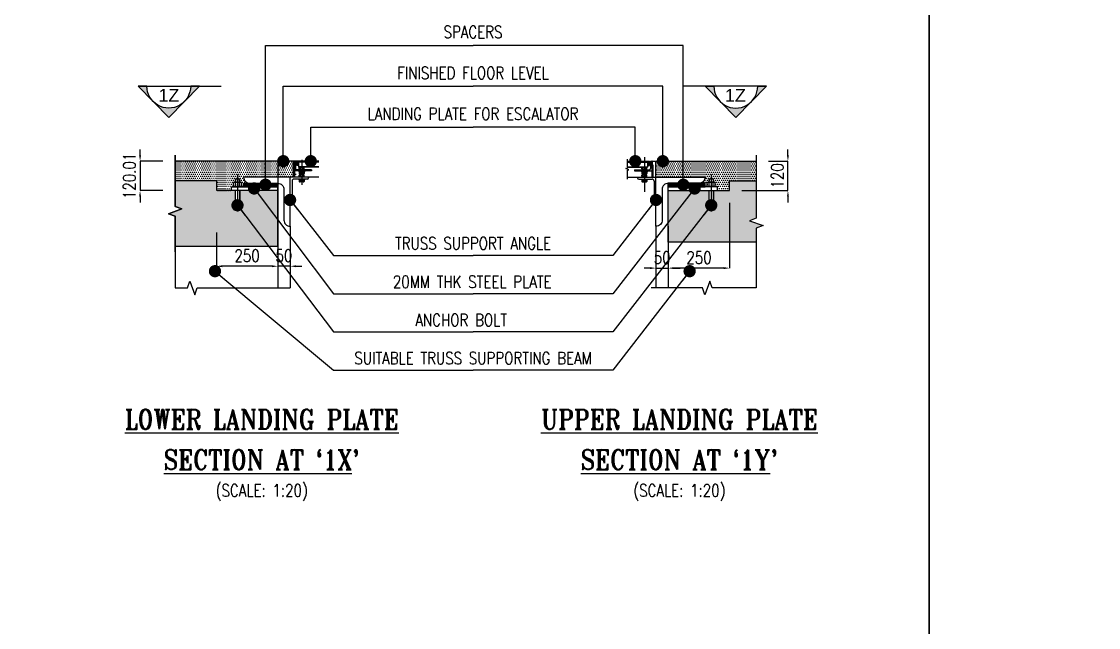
# Model space of a CAD drawing. Header units: millimetres. Extents: x -106996 to 276536, y -21995 to 37993.
# Drawn here: x 224521 to 235490, y -5832 to 343 of the extents above; entities that cross this region are included whole.
import ezdxf
from ezdxf.enums import TextEntityAlignment as Align

# ---------------------------------------------------------------- set-up
doc = ezdxf.new("R2010")
doc.units = ezdxf.units.MM
doc.header["$LTSCALE"] = 100
for name, pattern in [('CENTER', [50.8, 31.75, -6.35, 6.35, -6.35]), ('CENTER2', [1.125, 0.75, -0.125, 0.125, -0.125]), ('HIDDEN', [9.525, 6.35, -3.175])]:
    doc.linetypes.add(name, pattern=pattern)
doc.layers.get('0').update_dxf_attribs({"color": 3})
for name, color, linetype in [('1', 2, 'Continuous'), ('DIM', 2, 'Continuous'), ('GEN-___-T03-ESC-ESC', 7, 'Continuous'), ('TEXT', 7, 'Continuous'), ('TITLEBLOCK', 7, 'Continuous')]:
    doc.layers.add(name, color=color, linetype=linetype)
doc.styles.add('ARIAL', font='arial.ttf')
doc.styles.add('F1', font='romant.shx', dxfattribs={"width": 0.85})
doc.styles.add('F3', font='romans.shx', dxfattribs={"width": 0.8})
doc.styles.add('S3', font='SIMPLEX.SHX', dxfattribs={"width": 0.8})
doc.dimstyles.new('NOR', dxfattribs={"dimscale": 20, "dimtxt": 2.5, "dimasz": 1.2, "dimexe": 0, "dimexo": 2.5, "dimgap": 0.9, "dimtad": 1, "dimzin": 12, "dimdsep": 46, "dimtxsty": 'F3', "dimsah": 1, "dimcen": 0.09, "dimclrd": 2, "dimclre": 2, "dimclrt": 7, "dimadec": 0, "dimazin": 0, "dimtfac": 1, "dimtix": 1, "dimtmove": 2, "dimatfit": 3, "dimfxl": 0, "dimtolj": 1, "dimtzin": 12, "dimarcsym": 0})
doc.dimstyles.new('SEC', dxfattribs={"dimscale": 50, "dimtxt": 2.5, "dimasz": 1.2, "dimexe": 0, "dimexo": 2.5, "dimgap": 0.9, "dimtad": 1, "dimdec": 1, "dimlfac": 0.4, "dimzin": 12, "dimdsep": 46, "dimtxsty": 'S3', "dimblk": 'DOT', "dimcen": 0.09, "dimclrd": 2, "dimclre": 2, "dimclrt": 7, "dimadec": 1, "dimazin": 0, "dimtfac": 1, "dimtdec": 1, "dimtix": 1, "dimtmove": 0, "dimatfit": 0, "dimldrblk": 'DOT', "dimfxl": 0, "dimtolj": 1, "dimtzin": 12, "dimarcsym": 0})
pattern_1 = [(135, (217605.7483, -63191.6176), (1.104854346, 1.104854346), [])]

# ---------------------------------------------------------------- blocks, each defined once
blk = doc.blocks.new('*D359')
at = {"layer": 'DEFPOINTS', "color": 0, "transparency": 16777216}
for p in [(227256, -1616), (227131, -1945), (227131, -2151)]:
    blk.add_point(p, dxfattribs=at)
at = {"layer": 'DIM', "color": 2, "lineweight": -2, "transparency": 16777216}
for p, q in [((227256, -1741), (227256, -2151)), ((227131, -2070), (227131, -2151)), ((227071, -2151), (227011, -2151)), ((227256, -2151), (227131, -2151)), ((227316, -2151), (227376, -2151))]:
    blk.add_line(p, q, dxfattribs=at)
at = {"layer": 'DIM', "color": 2, "transparency": 16777216}
for points in [[(227071, -2141), (227071, -2161), (227131, -2151)], [(227316, -2141), (227316, -2161), (227256, -2151)]]:
    blk.add_solid(points, dxfattribs=at)
at = {"layer": 'DIM', "color": 7, "transparency": 16777216, "insert": (227193, -2044), "char_height": 125, "attachment_point": 5, "style": 'F3'}
blk.add_mtext('\\A1;{\\W0.8;50}', dxfattribs=at)
blk = doc.blocks.new('*D360')
at = {"layer": 'DEFPOINTS', "color": 0, "transparency": 16777216}
for p in [(232005, -1080), (232327, -1080), (231733, -1380)]:
    blk.add_point(p, dxfattribs=at)
at = {"layer": 'DIM', "color": 2, "lineweight": -2, "transparency": 16777216}
for p, q in [((232327, -1020), (232327, -960)), ((232130, -1080), (232327, -1080)), ((232327, -1380), (232327, -1080)), ((231858, -1380), (232327, -1380)), ((232327, -1440), (232327, -1500))]:
    blk.add_line(p, q, dxfattribs=at)
at = {"layer": 'DIM', "color": 2, "transparency": 16777216}
for points in [[(232317, -1020), (232337, -1020), (232327, -1080)], [(232317, -1440), (232337, -1440), (232327, -1380)]]:
    blk.add_solid(points, dxfattribs=at)
at = {"layer": 'DIM', "color": 7, "transparency": 16777216, "insert": (232220, -1230), "char_height": 125, "attachment_point": 5, "rotation": 90, "style": 'F3'}
blk.add_mtext('\\A1;{\\W0.8;120}', dxfattribs=at)
blk = doc.blocks.new('*D361')
at = {"layer": 'DEFPOINTS', "color": 0, "transparency": 16777216}
for p in [(231733, -1380), (231108, -1616), (231108, -2170)]:
    blk.add_point(p, dxfattribs=at)
at = {"layer": 'DIM', "color": 2, "lineweight": -2, "transparency": 16777216}
for p, q in [((231733, -1505), (231733, -2170)), ((231108, -1741), (231108, -2170)), ((231673, -2170), (231168, -2170))]:
    blk.add_line(p, q, dxfattribs=at)
at = {"layer": 'DIM', "color": 2, "transparency": 16777216}
for points in [[(231168, -2160), (231168, -2180), (231108, -2170)], [(231673, -2160), (231673, -2180), (231733, -2170)]]:
    blk.add_solid(points, dxfattribs=at)
at = {"layer": 'DIM', "color": 7, "transparency": 16777216, "insert": (231421, -2063), "char_height": 125, "attachment_point": 5, "style": 'F3'}
blk.add_mtext('\\A1;{\\W0.8;250}', dxfattribs=at)
blk = doc.blocks.new('*D362')
at = {"layer": 'DEFPOINTS', "color": 0, "transparency": 16777216}
for p in [(230983, -1616), (231108, -1616), (231108, -2170)]:
    blk.add_point(p, dxfattribs=at)
at = {"layer": 'DIM', "color": 2, "lineweight": -2, "transparency": 16777216}
for p, q in [((230983, -1741), (230983, -2170)), ((231108, -1741), (231108, -2170)), ((230923, -2170), (230863, -2170)), ((230983, -2170), (231108, -2170)), ((231168, -2170), (231228, -2170))]:
    blk.add_line(p, q, dxfattribs=at)
at = {"layer": 'DIM', "color": 2, "transparency": 16777216}
for points in [[(230923, -2160), (230923, -2180), (230983, -2170)], [(231168, -2160), (231168, -2180), (231108, -2170)]]:
    blk.add_solid(points, dxfattribs=at)
at = {"layer": 'DIM', "color": 7, "transparency": 16777216, "insert": (231046, -2063), "char_height": 125, "attachment_point": 5, "style": 'F3'}
blk.add_mtext('\\A1;{\\W0.8;50}', dxfattribs=at)
blk = doc.blocks.new('*D363')
at = {"layer": 'DEFPOINTS', "color": 0, "transparency": 16777216}
for p in [(226506, -1682, 0), (227131, -1945, 0), (226506, -2151)]:
    blk.add_point(p, dxfattribs=at)
at = {"layer": 'DIM', "color": 2, "lineweight": -2, "transparency": 16777216}
for p, q in [((226506, -1807), (226506, -2151)), ((227131, -2070), (227131, -2151)), ((227071, -2151), (226566, -2151))]:
    blk.add_line(p, q, dxfattribs=at)
at = {"layer": 'DIM', "color": 2, "transparency": 16777216}
for points in [[(226566, -2141), (226566, -2161), (226506, -2151)], [(227071, -2141), (227071, -2161), (227131, -2151)]]:
    blk.add_solid(points, dxfattribs=at)
at = {"layer": 'DIM', "color": 7, "transparency": 16777216, "insert": (226818, -2044), "char_height": 125, "attachment_point": 5, "style": 'F3'}
blk.add_mtext('\\A1;250', dxfattribs=at)
blk = doc.blocks.new('*D364')
at = {"layer": 'DEFPOINTS', "color": 0, "transparency": 16777216}
for p in [(226086, -1080, 0), (225728, -1380), (226086, -1380)]:
    blk.add_point(p, dxfattribs=at)
at = {"layer": 'DIM', "color": 2, "lineweight": -2, "transparency": 16777216}
for p, q in [((225728, -1020), (225728, -960)), ((225961, -1080), (225728, -1080)), ((225728, -1080), (225728, -1380)), ((225961, -1380), (225728, -1380)), ((225728, -1440), (225728, -1500))]:
    blk.add_line(p, q, dxfattribs=at)
at = {"layer": 'DIM', "color": 2, "transparency": 16777216}
for points in [[(225718, -1020), (225738, -1020), (225728, -1080)], [(225718, -1440), (225738, -1440), (225728, -1380)]]:
    blk.add_solid(points, dxfattribs=at)
at = {"layer": 'DIM', "color": 7, "transparency": 16777216, "insert": (225620, -1230), "char_height": 125, "attachment_point": 5, "rotation": 90, "style": 'F3'}
blk.add_mtext('\\A1;120.01', dxfattribs=at)

msp = doc.modelspace()

# ---------------------------------------------------------------- hatches: boundary and pattern name
at = {"ltscale": 250}
h = msp.add_hatch(color=252, dxfattribs=at)
edge = h.paths.add_edge_path()
edge.add_line((225796.9193531, -316.128354), (225708.0493818, -316.1308395))
edge.add_line((225708.0493818, -316.1308395), (225860.4894949, -472.1737393))
edge.add_arc((226020.2203306, -316.1308392), 223.3009775, 179.9993623474, 224.3308704585, ccw=False)
edge = h.paths.add_edge_path()
edge.add_arc((226020.2203301, -316.1308395), 223.3009769, 224.3308704869, 315.6691295131, ccw=False)
edge.add_line((225860.4894949, -472.1737393), (226020.2203301, -635.679671))
edge.add_line((226020.2203301, -635.679671), (226179.9511653, -472.1737393))
edge = h.paths.add_edge_path()
edge.add_line((226332.3912779, -316.1133783), (226243.5213066, -316.1158637))
edge.add_arc((226020.2203296, -316.1308392), 223.3009775, -44.3308704585, 0.0038424811, ccw=False)
edge.add_line((226179.9511653, -472.1737393), (226332.3912779, -316.1133783))
h = msp.add_hatch(color=252, dxfattribs=at)
edge = h.paths.add_edge_path()
edge.add_line((232019.4895445, -316.128354), (232108.3595158, -316.1308395))
edge.add_line((232108.3595158, -316.1308395), (231955.9194027, -472.1737393))
edge.add_arc((231796.188567, -316.1308392), 223.3009775, 315.6691295415, 360.0006376526)
edge = h.paths.add_edge_path()
edge.add_arc((231796.1885675, -316.1308395), 223.3009769, 224.3308704869, 315.6691295131)
edge.add_line((231955.9194027, -472.1737393), (231796.1885675, -635.679671))
edge.add_line((231796.1885675, -635.679671), (231636.4577323, -472.1737393))
edge = h.paths.add_edge_path()
edge.add_line((231484.0176197, -316.1133783), (231572.887591, -316.1158637))
edge.add_arc((231796.188568, -316.1308392), 223.3009775, 539.9961575189, 584.3308704585)
edge.add_line((231636.4577323, -472.1737393), (231484.0176197, -316.1133783))
h = msp.add_hatch()
h.set_pattern_fill('DOTS', color=2, scale=333.333333)
h.set_pattern_definition([(0, (193875.264, -7961.443), (10.416667, 20.833333), [0, -20.833333])])
edge = h.paths.add_edge_path()
edge.add_line((226509.8125436, -1280.2461004), (226509.8125436, -1380.2208182))
edge.add_line((226509.8125436, -1380.2208182), (226657.8329039, -1380.2461004))
edge.add_line((226657.8329039, -1380.2461004), (226657.8329039, -1340.2461004))
edge.add_arc((226662.0366065, -1345.072117), 6.4001212, 48.9425003852, 131.0574996148, ccw=False)
edge.add_line((226666.2403091, -1340.2461004), (226675.2291159, -1340.2461004))
edge.add_line((226675.2291159, -1340.2461004), (226694.6862299, -1340.2208182))
edge.add_line((226694.6862299, -1340.2208182), (226740.3329039, -1340.2208182))
edge.add_line((226740.3329039, -1340.2208182), (226740.3329039, -1297.6142613))
edge.add_line((226740.3329039, -1297.6142613), (226750.3329039, -1297.6142613))
edge.add_arc((226749.3260441, -1301.5116712), 4.0253659, -198.7040338502, 75.5148683878, ccw=False)
edge.add_line((226745.513267, -1300.2208182), (226745.513267, -1340.2208182))
edge.add_line((226745.513267, -1340.2208182), (226766.9995705, -1340.2208182))
edge.add_line((226766.9995705, -1340.2208182), (226782.832904, -1340.2208182))
edge.add_line((226782.832904, -1340.2208182), (226782.832904, -1330.2208182))
edge.add_line((226782.832904, -1330.2208182), (226782.832904, -1320.2208182))
edge.add_line((226782.832904, -1320.2208182), (226782.832904, -1312.7208182))
edge.add_line((226782.832904, -1312.7208182), (226782.832904, -1305.2208182))
edge.add_line((226782.832904, -1305.2208182), (226845.332904, -1305.2208182))
edge.add_arc((226845.332904, -1242.7208182), 62.5, 180, 270, ccw=False)
edge.add_line((226782.832904, -1242.7208182), (227282.832904, -1242.7208182))
edge.add_line((227282.832904, -1242.7208182), (227314.082904, -1242.7208182))
edge.add_line((227314.082904, -1242.7208182), (227314.082904, -1117.7208182))
edge.add_line((227314.082904, -1117.7208182), (227319.082904, -1117.7208182))
edge.add_line((227319.082904, -1117.7208182), (227319.082904, -1080.2208182))
edge.add_line((227319.082904, -1080.2208182), (226085.824613, -1078.984522))
edge.add_line((226085.824613, -1078.984522), (226085.824613, -1279.0098043))
edge.add_line((226085.824613, -1279.0098043), (226509.8125436, -1280.2461004))
at = {"linetype": 'Continuous'}
h = msp.add_hatch(dxfattribs=at)
h.set_pattern_fill('ANSI31', color=2, scale=12.5, style=0)
h.set_pattern_definition(pattern_1)
h.paths.add_polyline_path([(227292.0724062, -1098.6567087), (227299.5724062, -1098.6567087), (227299.5724062, -1083.9708182, 1), (227292.0724062, -1083.9708182)])
h = msp.add_hatch(dxfattribs=at)
h.set_pattern_fill('ANSI31', color=2, scale=12.5, style=0)
h.set_pattern_definition(pattern_1)
h.paths.add_polyline_path([(230946.8364914, -1098.6567087), (230939.3364914, -1098.6567087), (230939.3364914, -1083.9708182, -1), (230946.8364914, -1083.9708182)])
h = msp.add_hatch()
h.set_pattern_fill('DOTS', color=2, scale=333.333333)
h.set_pattern_definition([(0, (193848.253, -7961.443), (10.416667, 20.833333), [0, -20.833333])])
edge = h.paths.add_edge_path()
edge.add_line((232004.8516355, -1280.2208182), (232004.8516355, -1080.2208182))
edge.add_line((232004.8516355, -1080.2208182), (230983.0864914, -1080.2208182))
edge.add_line((230983.0864914, -1080.2208182), (230983.0864914, -1242.7208182))
edge.add_line((230983.0864914, -1242.7208182), (231483.0864914, -1242.7208182))
edge.add_arc((231420.5864914, -1242.7208182), 62.5, 270, 360, ccw=False)
edge.add_line((231420.5864914, -1305.2208182), (231483.0864914, -1305.2208182))
edge.add_line((231483.0864914, -1305.2208182), (231483.0864914, -1340.2208182))
edge.add_line((231483.0864914, -1340.2208182), (231498.9198249, -1340.2208182))
edge.add_line((231498.9198249, -1340.2208182), (231498.9198249, -1333.5541515))
edge.add_line((231498.9198249, -1333.5541515), (231505.5864915, -1333.5541515))
edge.add_line((231505.5864915, -1333.5541515), (231505.5864915, -1300.2208182))
edge.add_arc((231515.5864915, -1304.3874848), 10.8333333, 90, 157.380135052, ccw=False)
edge.add_line((231515.5864915, -1293.5541515), (231525.5864915, -1293.5541515))
edge.add_line((231525.5864915, -1293.5541515), (231525.5864915, -1261.0541515))
edge.add_line((231525.5864915, -1261.0541515), (231565.5864915, -1261.0541515))
edge.add_line((231565.5864915, -1261.0541515), (231565.5864915, -1293.5541515))
edge.add_line((231565.5864915, -1293.5541515), (231575.5864915, -1293.5541515))
edge.add_arc((231575.5864915, -1304.3874848), 10.8333333, 22.619864948, 90, ccw=False)
edge.add_line((231585.5864915, -1300.2208182), (231585.5864915, -1333.5541515))
edge.add_line((231585.5864915, -1333.5541515), (231592.2531582, -1333.5541515))
edge.add_line((231592.2531582, -1333.5541515), (231592.2531582, -1340.2208182))
edge.add_line((231592.2531582, -1340.2208182), (231608.0864915, -1340.2208182))
edge.add_line((231608.0864915, -1340.2208182), (231608.0864915, -1380.2208182))
edge.add_line((231608.0864915, -1380.2208182), (231733.0864914, -1380.2208182))
edge.add_line((231733.0864914, -1380.2208182), (231733.0864914, -1280.2208182))
edge.add_line((231733.0864914, -1280.2208182), (232004.8516355, -1280.2208182))
h = msp.add_hatch()
h.set_pattern_fill('AR-CONC', color=2, scale=25)
h.set_pattern_definition([(50, (222028.01, -8941.73), (179.315, -15.688), [18.75, -206.25]), (355, (222028, -8941.73), (-34.6878, 188.048), [15, -165]), (100.4514, (222042.95, -8943.03), (144.6272, 172.36), [15.935, -175.2855]), (46.1842, (222028, -8891.73), (266.8103, -41.38), [28.125, -309.375]), (96.6356, (222050.24, -8895.17), (233.6655, 243.5297), [23.9026, -262.9284]), (351.1842, (222028, -8891.73), (233.6655, 243.5297), [22.5, -247.5]), (21, (222053.01, -8904.23), (149.2268, -100.6547), [18.75, -206.25]), (326, (222053, -8904.23), (60.8288, 181.2875), [15, -165]), (71.4514, (222065.44, -8912.61), (210.0556, 80.6328), [15.935, -175.2855]), (37.5, (222028.01, -8941.725), (3.03996, 83.22346), [0, -163, 0, -167.5, 0, -165.625]), (7.5, (222028.01, -8941.725), (65.7674, 98.6029), [0, -95.5, 0, -159.25, 0, -63.125]), (327.5, (221972.26, -8941.725), (133.4556, -5.63872), [0, -62.5, 0, -195, 0, -258.75]), (317.5, (221947.26, -8941.73), (145.7965, 25.0262), [0, -81.25, 0, -129.5, 0, -183.75])])
h.paths.add_polyline_path([(226696.9995707, -1483.2504808), (226696.9995707, -1380.2461004), (226509.8125436, -1380.2461004), (226509.8125436, -1280.2461004), (226085.824613, -1280.2461004), (226085.824613, -1380.2461004), (226085.824613, -1540.3507218), (226154.5115485, -1565.3507218), (226017.1376775, -1615.3507218), (226085.824613, -1640.3507218), (226085.824613, -1945.2249414), (227130.8224062, -1945.2249414), (227130.8224062, -1380.2461004), (226743.6662374, -1380.2461004), (226743.6662374, -1483.2504808), (226756.0701804, -1570.4271751), (226753.7402771, -1577.715379), (226686.925531, -1577.715379), (226687.9625337, -1570.4271751), (226684.5956277, -1570.4271751)])
h.paths.add_polyline_path([(232004.8516355, -1280.2208182), (231733.0864914, -1280.2208182), (231733.0864914, -1380.2208182), (231568.9198249, -1380.2208182), (231568.9198249, -1483.2504808), (231581.3237679, -1570.4271751), (231578.9938646, -1577.715379), (231512.1791185, -1577.715379), (231513.2161212, -1570.4271751), (231509.8492152, -1570.4271751), (231522.2531582, -1483.2504808), (231522.2531582, -1380.2208182), (231108.0864914, -1380.2208182), (231108.0864914, -1905.2208182), (232004.8516355, -1905.2208182), (232004.8516355, -1761.3720604), (232073.538571, -1736.3720604), (231936.1647, -1686.3720604), (232004.8516355, -1661.3720604)])

# ---------------------------------------------------------------- linework, layer by layer
for p, q in [((227292.0724062, -1080.2208182, -0.0000024), (226085.824613, -1080.2208182, -0.0000024)), ((230946.8364914, -1080.2208182, -0.0000024), (232004.8516355, -1080.2208182, -0.0000024)), ((230983.0864914, -1242.7208182, -0.0000024), (230983.0864914, -1080.2208182, -0.0000024)), ((227345.4057396, -1163.5541515, -0.0000024), (227345.4057396, -1167.7208182, -0.0000024)), ((227403.7390729, -1163.5541515, -0.0000024), (227345.4057396, -1163.5541515, -0.0000024)), ((227345.4057396, -1180.2208182, -0.0000024), (227345.4057396, -1188.5541515, -0.0000024)), ((227403.7390729, -1188.5541515, -0.0000024), (227345.4057396, -1188.5541515, -0.0000024)), ((227349.5724062, -1159.3874848, -0.0000024), (227349.5724062, -1146.8874848, -0.0000024)), ((227349.5724062, -1188.5541515, -0.0000024), (227349.5724062, -1205.2208182, -0.0000024)), ((227393.3224062, -1142.7208182, -0.0000024), (227355.8224062, -1142.7208182, -0.0000024)), ((227362.0724062, -1159.3874848, -0.0000024), (227362.0724062, -1146.8874848, -0.0000024)), ((227362.0724062, -1188.5541515, -0.0000024), (227362.0724062, -1205.2208182, -0.0000024)), ((227376.507869, -1180.2208182, -0.0000024), (227368.1745357, -1188.5541515, -0.0000024)), ((227382.4004255, -1180.2208182, -0.0000024), (227374.0670922, -1188.5541515, -0.0000024)), ((227387.0724062, -1159.3874848, -0.0000024), (227387.0724062, -1146.8874848, -0.0000024)), ((227387.0724062, -1188.5541515, -0.0000024), (227387.0724062, -1205.2208182, -0.0000024)), ((227399.5724062, -1159.3874848, -0.0000024), (227399.5724062, -1146.8874848, -0.0000024)), ((227399.5724062, -1188.5541515, -0.0000024), (227399.5724062, -1205.2208182, -0.0000024)), ((227403.7390729, -1163.5541515, -0.0000024), (227403.7390729, -1167.7208182, -0.0000024)), ((227403.7390729, -1180.2208182, -0.0000024), (227403.7390729, -1188.5541515, -0.0000024)), ((230835.1698247, -1163.5541515, -0.0000024), (230835.1698247, -1167.7208182, -0.0000024)), ((230835.1698247, -1163.5541515, -0.0000024), (230893.503158, -1163.5541515, -0.0000024)), ((230835.1698247, -1180.2208182, -0.0000024), (230835.1698247, -1188.5541515, -0.0000024)), ((230835.1698247, -1188.5541515, -0.0000024), (230893.503158, -1188.5541515, -0.0000024)), ((230839.3364914, -1159.3874848, -0.0000024), (230839.3364914, -1146.8874848, -0.0000024)), ((230839.3364914, -1188.5541515, -0.0000024), (230839.3364914, -1205.2208182, -0.0000024)), ((230845.5864914, -1142.7208182, -0.0000024), (230883.0864914, -1142.7208182, -0.0000024)), ((230851.8364914, -1159.3874848, -0.0000024), (230851.8364914, -1146.8874848, -0.0000024)), ((230851.8364914, -1188.5541515, -0.0000024), (230851.8364914, -1205.2208182, -0.0000024)), ((230856.5084721, -1180.2208182, -0.0000024), (230864.8418054, -1188.5541515, -0.0000024)), ((230862.4010286, -1180.2208182, -0.0000024), (230870.734362, -1188.5541515, -0.0000024)), ((230876.8364914, -1159.3874848, -0.0000024), (230876.8364914, -1146.8874848, -0.0000024)), ((230876.8364914, -1188.5541515, -0.0000024), (230876.8364914, -1205.2208182, -0.0000024)), ((230889.3364914, -1159.3874848, -0.0000024), (230889.3364914, -1146.8874848, -0.0000024)), ((230889.3364914, -1188.5541515, -0.0000024), (230889.3364914, -1205.2208182, -0.0000024)), ((230893.503158, -1163.5541515, -0.0000024), (230893.503158, -1167.7208182, -0.0000024)), ((230893.503158, -1180.2208182, -0.0000024), (230893.503158, -1188.5541515, -0.0000024)), ((227547.5591539, -1242.7208182, -0.0000024), (227255.8224062, -1242.7208182, -0.0000024)), ((227255.8224062, -1430.2208182, -0.0000024), (227255.8224062, -1242.7208182, -0.0000024)), ((227275.8224062, -1282.7208182, -0.0000024), (227275.8224062, -1417.7208182, -0.0000024)), ((227430.8224062, -1262.7208182, -0.0000024), (227295.8224062, -1262.7208182, -0.0000024)), ((227345.4057396, -1238.5541515, -0.0000024), (227345.4057396, -1242.7208182, -0.0000024)), ((227403.7390729, -1238.5541515, -0.0000024), (227345.4057396, -1238.5541515, -0.0000024)), ((227345.4057396, -1262.7208182, -0.0000024), (227345.4057396, -1271.0541515, -0.0000024)), ((227403.7390729, -1271.0541515, -0.0000024), (227345.4057396, -1271.0541515, -0.0000024)), ((227349.5724062, -1234.3874848, -0.0000024), (227349.5724062, -1221.8874848, -0.0000024)), ((227349.5724062, -1271.0541515, -0.0000024), (227349.5724062, -1287.7208182, -0.0000024)), ((227393.3224062, -1209.3874848, -0.0000024), (227355.8224062, -1209.3874848, -0.0000024)), ((227393.3224062, -1217.7208182, -0.0000024), (227355.8224062, -1217.7208182, -0.0000024)), ((227393.3224062, -1291.8874848, -0.0000024), (227355.8224062, -1291.8874848, -0.0000024)), ((227362.0724062, -1233.8966451, -0.0000024), (227362.0724062, -1209.3874848, -0.0000024)), ((227362.0724062, -1234.3874848, -0.0000024), (227362.0724062, -1221.8874848, -0.0000024)), ((227362.0724062, -1271.0541515, -0.0000024), (227362.0724062, -1287.7208182, -0.0000024)), ((227376.507869, -1262.7208182, -0.0000024), (227368.1745357, -1271.0541515, -0.0000024)), ((227382.4004255, -1262.7208182, -0.0000024), (227374.0670922, -1271.0541515, -0.0000024)), ((227387.0724062, -1233.8966451, -0.0000024), (227387.0724062, -1209.3874848, -0.0000024)), ((227387.0724062, -1234.3874848, -0.0000024), (227387.0724062, -1221.8874848, -0.0000024)), ((227387.0724062, -1271.0541515, -0.0000024), (227387.0724062, -1287.7208182, -0.0000024)), ((227399.5724062, -1234.3874848, -0.0000024), (227399.5724062, -1221.8874848, -0.0000024)), ((227399.5724062, -1271.0541515, -0.0000024), (227399.5724062, -1287.7208182, -0.0000024)), ((227403.7390729, -1238.5541515, -0.0000024), (227403.7390729, -1242.7208182, -0.0000024)), ((227403.7390729, -1262.7208182, -0.0000024), (227403.7390729, -1271.0541515, -0.0000024)), ((227443.3224062, -1242.7208182, -0.0000024), (227443.3224062, -1250.2208182, -0.0000024)), ((230691.3497437, -1242.7208182, -0.0000024), (230983.0864914, -1242.7208182, -0.0000024)), ((230795.5864914, -1242.7208182, -0.0000024), (230795.5864914, -1250.2208182, -0.0000024)), ((230808.0864914, -1262.7208182, -0.0000024), (230943.0864914, -1262.7208182, -0.0000024)), ((230835.1698247, -1238.5541515, -0.0000024), (230835.1698247, -1242.7208182, -0.0000024)), ((230835.1698247, -1238.5541515, -0.0000024), (230893.503158, -1238.5541515, -0.0000024)), ((230835.1698247, -1262.7208182, -0.0000024), (230835.1698247, -1271.0541515, -0.0000024)), ((230835.1698247, -1271.0541515, -0.0000024), (230893.503158, -1271.0541515, -0.0000024)), ((230839.3364914, -1234.3874848, -0.0000024), (230839.3364914, -1221.8874848, -0.0000024)), ((230839.3364914, -1271.0541515, -0.0000024), (230839.3364914, -1287.7208182, -0.0000024)), ((230845.5864914, -1209.3874848, -0.0000024), (230883.0864914, -1209.3874848, -0.0000024)), ((230845.5864914, -1217.7208182, -0.0000024), (230883.0864914, -1217.7208182, -0.0000024)), ((230845.5864914, -1291.8874848, -0.0000024), (230883.0864914, -1291.8874848, -0.0000024)), ((230851.8364914, -1233.8966451, -0.0000024), (230851.8364914, -1209.3874848, -0.0000024)), ((230851.8364914, -1234.3874848, -0.0000024), (230851.8364914, -1221.8874848, -0.0000024)), ((230851.8364914, -1271.0541515, -0.0000024), (230851.8364914, -1287.7208182, -0.0000024)), ((230856.5084721, -1262.7208182, -0.0000024), (230864.8418054, -1271.0541515, -0.0000024)), ((230862.4010286, -1262.7208182, -0.0000024), (230870.734362, -1271.0541515, -0.0000024)), ((230876.8364914, -1233.8966451, -0.0000024), (230876.8364914, -1209.3874848, -0.0000024)), ((230876.8364914, -1234.3874848, -0.0000024), (230876.8364914, -1221.8874848, -0.0000024)), ((230876.8364914, -1271.0541515, -0.0000024), (230876.8364914, -1287.7208182, -0.0000024)), ((230889.3364914, -1234.3874848, -0.0000024), (230889.3364914, -1221.8874848, -0.0000024)), ((230889.3364914, -1271.0541515, -0.0000024), (230889.3364914, -1287.7208182, -0.0000024)), ((230893.503158, -1238.5541515, -0.0000024), (230893.503158, -1242.7208182, -0.0000024)), ((230893.503158, -1262.7208182, -0.0000024), (230893.503158, -1271.0541515, -0.0000024)), ((230963.0864914, -1282.7208182, -0.0000024), (230963.0864914, -1417.7208182, -0.0000024)), ((230983.0864914, -1430.2208182, -0.0000024), (230983.0864914, -1242.7208182, -0.0000024)), ((231108.0864914, -1380.2208182, 8685.5523448), (231580.7146365, -1380.2208182, 8685.5523448)), ((231108.0864914, -1380.2208182, -0.0000024), (231584.8698712, -1380.2208182, -0.0000024)), ((231108.0864914, -1380.2208182, -0.0000024), (231580.6698202, -1380.2208182, -0.0000024)), ((231108.0864914, -1380.2208182, -8685.5523497), (231584.8250548, -1380.2208182, -8685.5523497)), ((227263.3224062, -1430.2208182, -0.0000024), (227255.8224062, -1430.2208182, -0.0000024)), ((230975.5864914, -1430.2208182, -0.0000024), (230983.0864914, -1430.2208182, -0.0000024)), ((227255.8224062, -1742.7208182, -0.0000024), (227255.8224062, -2371.7767053, -0.0000024)), ((230983.0864914, -1742.7208182, -0.0000024), (230983.0864914, -2371.7767053, -0.0000024)), ((231108.0864914, -1905.2208182, -0.0000024), (231108.0864914, -2371.7767053, -0.0000024))]:
    msp.add_line(p, q)
for p, q in [((227292.0724062, -1117.7208182, -0.0000024), (227292.0724062, -1080.2208182, -0.0000024)), ((230946.8364914, -1117.7208182, -0.0000024), (230946.8364914, -1080.2208182, -0.0000024)), ((227299.5724062, -1098.6567087, -0.0000024), (227292.0724062, -1098.6567087, -0.0000024)), ((230939.3364914, -1098.6567087, -0.0000024), (230946.8364914, -1098.6567087, -0.0000024)), ((231108.0864914, -1380.2208182, -0.0000024), (231584.8698712, -1380.2208182, -0.0000024)), ((231108.0864914, -1380.2208182, -8685.5523497), (231584.8250548, -1380.2208182, -8685.5523497))]:
    msp.add_line(p, q, dxfattribs=at)
at = {"color": 2}
for p, q in [((227299.5724062, -1080.2208182, -0.0000024), (227299.5724062, -1242.7208182, -0.0000024)), ((227312.0724062, -1080.2208182, -0.0000024), (227299.5724062, -1080.2208182, -0.0000024)), ((227312.0724062, -1080.2208182, -0.0000024), (227312.0724062, -1155.2208182, -0.0000024)), ((227547.5591539, -1080.2208182, -0.0000024), (227323.3224062, -1080.2208182, -0.0000024)), ((227323.3224062, -1080.2208182, -0.0000024), (227323.3224062, -1125.2208182, -0.0000024)), ((227547.5591539, -1087.7208182, -0.0000024), (227330.8224062, -1087.7208182, -0.0000024)), ((227330.8224062, -1087.7208182, -0.0000024), (227330.8224062, -1117.7208182, -0.0000024)), ((227343.3224062, -1087.7208182, -0.0000024), (227343.3224062, -1142.7208182, -0.0000024)), ((230691.3497437, -1080.2208182, -0.0000024), (230915.5864914, -1080.2208182, -0.0000024)), ((230691.3497437, -1087.7208182, -0.0000024), (230908.0864914, -1087.7208182, -0.0000024)), ((230895.5864914, -1087.7208182, -0.0000024), (230895.5864914, -1142.7208182, -0.0000024)), ((230908.0864914, -1087.7208182, -0.0000024), (230908.0864914, -1117.7208182, -0.0000024)), ((230915.5864914, -1080.2208182, -0.0000024), (230915.5864914, -1125.2208182, -0.0000024)), ((230926.8364914, -1080.2208182, -0.0000024), (230939.3364914, -1080.2208182, -0.0000024)), ((230926.8364914, -1080.2208182, -0.0000024), (230926.8364914, -1155.2208182, -0.0000024)), ((230939.3364914, -1080.2208182, -0.0000024), (230939.3364914, -1242.7208182, -0.0000024)), ((227287.0724062, -1117.7208182, -0.0000024), (227287.0724062, -1242.7208182, -0.0000024)), ((227299.5724062, -1117.7208182, -0.0000024), (227287.0724062, -1117.7208182, -0.0000024)), ((227474.9705281, -1180.2208182, -0.0000024), (227299.5724062, -1180.2208182, -0.0000024)), ((227343.3224062, -1125.2208182, -0.0000024), (227323.3224062, -1125.2208182, -0.0000024)), ((227474.9705281, -1167.7208182, -0.0000024), (227324.5724062, -1167.7208182, -0.0000024)), ((227343.3224062, -1117.7208182, -0.0000024), (227330.8224062, -1117.7208182, -0.0000024)), ((227547.5591539, -1142.7208182, -0.0000024), (227343.3224062, -1142.7208182, -0.0000024)), ((227474.9705281, -1167.7208182, -0.0000024), (227474.9705281, -1180.2208182, -0.0000024)), ((230691.3497437, -1142.7208182, -0.0000024), (230895.5864914, -1142.7208182, -0.0000024)), ((230763.9383695, -1167.7208182, -0.0000024), (230914.3364914, -1167.7208182, -0.0000024)), ((230763.9383695, -1167.7208182, -0.0000024), (230763.9383695, -1180.2208182, -0.0000024)), ((230763.9383695, -1180.2208182, -0.0000024), (230939.3364914, -1180.2208182, -0.0000024)), ((230895.5864914, -1117.7208182, -0.0000024), (230908.0864914, -1117.7208182, -0.0000024)), ((230895.5864914, -1125.2208182, -0.0000024), (230915.5864914, -1125.2208182, -0.0000024)), ((230939.3364914, -1117.7208182, -0.0000024), (230951.8364914, -1117.7208182, -0.0000024)), ((230951.8364914, -1117.7208182, -0.0000024), (230951.8364914, -1242.7208182, -0.0000024))]:
    msp.add_line(p, q, dxfattribs=at)
at = {"color": 2, "linetype": 'HIDDEN'}
for p, q in [((227547.5591539, -1091.7208182, -0.0000024), (227343.3224062, -1091.7208182, -0.0000024)), ((230691.3497437, -1091.7208182, -0.0000024), (230895.5864914, -1091.7208182, -0.0000024)), ((227547.5591539, -1138.7208182, -0.0000024), (227343.3224062, -1138.7208182, -0.0000024)), ((230691.3497437, -1138.7208182, -0.0000024), (230895.5864914, -1138.7208182, -0.0000024))]:
    msp.add_line(p, q, dxfattribs=at)
at = {"color": 1, "linetype": 'CENTER2', "ltscale": 500}
for p, q in [((227374.5724062, -1064.9500371, -0.0000024), (227374.5724062, -1319.9732509, -0.0000024)), ((230864.3364914, -1038.3134074, -0.0000024), (230864.3364914, -1391.0042849, -0.0000024))]:
    msp.add_line(p, q, dxfattribs=at)
at = {"color": 1, "linetype": 'CENTER', "ltscale": 300}
for p, q in [((226720.332904, -1215.9067492, -0.0000024), (226720.332904, -1594.624215, -0.0000024)), ((231545.5864915, -1215.9067492, -0.0000024), (231545.5864915, -1594.624215, -0.0000024))]:
    msp.add_line(p, q, dxfattribs=at)
at = {"color": 1}
for p, q in [((227130.8224062, -1380.2208182, -0.0000024), (227130.8224062, -1305.2208182, 6900.8615271)), ((231108.0864914, -1380.2208182, -0.0000024), (231108.0864914, -1305.2208182, 6900.8615271))]:
    msp.add_line(p, q, dxfattribs=at)
at = {"color": 4, "ltscale": 250, "elevation": -0.0000024}
for points in [[(225708.0493818, -316.1308395), (226555.5257884, -316.1071378)], [(232108.3595158, -316.1308395), (231260.8831092, -316.1071378)]]:
    msp.add_lwpolyline(points, dxfattribs=at)
for points in [[(225796.9193531, -316.128354), (225708.0493818, -316.1308395), (226020.2203301, -635.679671), (226332.3912779, -316.1133783), (226243.5213066, -316.1158637, -1.0000390982)], [(232019.4895445, -316.128354), (232108.3595158, -316.1308395), (231796.1885675, -635.679671), (231484.0176197, -316.1133783), (231572.887591, -316.1158637, 1.0000390982)]]:
    msp.add_lwpolyline(points, format="xyb", close=True, dxfattribs=at)
at = {"color": 1, "linetype": 'Continuous'}
for points, elevation in [([(226085.824613, -2005.2208182), (226085.824613, -1640.3507218), (226017.1376775, -1615.3507218), (226154.5115485, -1565.3507218), (226085.824613, -1540.3507218), (226085.824613, -1017.7208182)], -0.0000024), ([(226085.824613, -1017.7208182), (226085.824613, -1540.3507218), (226154.5115485, -1565.3507218), (226017.1376775, -1615.3507218), (226085.824613, -1640.3507218), (226085.824613, -2371.7767053), (226210.0273213, -2371.7767053), (226235.0273213, -2303.0897698), (226285.0273213, -2440.4636408), (226310.0273213, -2371.7767053), (227255.8224062, -2371.7767053)], -0.0000024), ([(230691.3497437, -1263.5541515), (230691.3497437, -1171.8874848), (230705.659522, -1166.6791515), (230677.0399655, -1156.2624848), (230691.3497437, -1151.0541515), (230691.3497437, -1059.3874848)], -0.0000024), ([(232004.8516355, -1017.7208182), (232004.8516355, -1661.3720604), (231936.1647, -1686.3720604), (232073.538571, -1736.3720604), (232004.8516355, -1761.3720604), (232004.8516355, -2371.7767053), (231556.3815763, -2371.7767053), (231531.3815763, -2303.0897698), (231481.3815763, -2440.4636408), (231456.3815763, -2371.7767053), (230933.0864914, -2371.7767053)], 166.4278811)]:
    msp.add_lwpolyline(points, dxfattribs=dict(at, elevation=elevation))
at = {"color": 3, "elevation": -0.0000024}
msp.add_lwpolyline([(227547.5591539, -1080.2208182), (227130.8224062, -1080.2208182), (227130.8224062, -2371.7767053)], dxfattribs=at)
at = {"color": 6}
for points in [[(226509.8125436, -1380.2461004), (226509.8125436, -1280.2461004), (226085.824613, -1280.2461004), (226085.824613, -1380.2461004)], [(226085.824613, -1640.3507218), (226085.824613, -1945.2249414), (227130.8224062, -1945.2249414), (227130.8224062, -1380.2461004), (226509.8125436, -1380.2461004)], [(226085.824613, -1380.2461004), (226085.824613, -1380.2461004), (226085.824613, -1540.3507218)]]:
    msp.add_lwpolyline(points, dxfattribs=at)
at = {"color": 4, "elevation": -0.0000024}
for points in [[(227255.8224062, -1742.7208182), (227255.8224062, -1242.7208182), (226782.832904, -1242.7208182), (226782.832904, -1242.7208182, 0.4142135624), (226845.332904, -1305.2208182), (227130.8224062, -1305.2208182, -0.4142135624), (227193.3224062, -1367.7208182), (227193.3224062, -1680.2208182, 0.4142135624), (227255.8224062, -1742.7208182)], [(230983.0864914, -1742.7208182), (230983.0864914, -1242.7208182), (231483.0864914, -1242.7208182), (231483.0864914, -1242.7208182, -0.4142135624), (231420.5864914, -1305.2208182), (231108.0864914, -1305.2208182, 0.4142135624), (231045.5864914, -1367.7208182), (231045.5864914, -1680.2208182, -0.4142135624), (230983.0864914, -1742.7208182)]]:
    msp.add_lwpolyline(points, format="xyb", close=True, dxfattribs=at)
at = {"color": 1}
for points, elevation in [([(227130.8224062, -1312.7208182), (226782.832904, -1312.7208182), (226782.832904, -1305.2208182), (227128.3224062, -1305.2208182)], -0.0000024), ([(227130.8224062, -1320.2208182), (226782.832904, -1320.2208182), (226782.832904, -1312.7208182), (227130.8224062, -1312.7208182)], -0.0000024), ([(231108.0864914, -1312.7208182), (231483.0864914, -1312.7208182), (231483.0864914, -1305.2208182), (231110.5864914, -1305.2208182)], -0.0000024), ([(231108.0864914, -1320.2208182), (231483.0864914, -1320.2208182), (231483.0864914, -1312.7208182), (231108.0864914, -1312.7208182)], -0.0000024), ([(227130.8224062, -1380.2461004), (226657.8329039, -1380.2461004), (226657.8329039, -1340.2461004), (227130.8224062, -1340.2461004)], -2.3262601), ([(227130.8224062, -1330.2208182), (226782.832904, -1330.2208182), (226782.832904, -1320.2208182), (227130.8224062, -1320.2208182)], -0.0000024), ([(227130.8224062, -1340.2208182), (226782.832904, -1340.2208182), (226782.832904, -1330.2208182), (227130.8224062, -1330.2208182)], -0.0000024), ([(231108.0864914, -1330.2208182), (231483.0864914, -1330.2208182), (231483.0864914, -1320.2208182), (231108.0864914, -1320.2208182)], -0.0000024), ([(231108.0864914, -1340.2208182), (231483.0864914, -1340.2208182), (231483.0864914, -1330.2208182), (231108.0864914, -1330.2208182)], -0.0000024), ([(231108.0864914, -1380.2208182), (231608.0864915, -1380.2208182), (231608.0864915, -1340.2208182), (231108.0864914, -1340.2208182)], -0.0000024)]:
    msp.add_lwpolyline(points, dxfattribs=dict(at, elevation=elevation))
at = {"color": 6, "ltscale": 11, "elevation": -0.0000024}
msp.add_lwpolyline([(232004.8516355, -1905.2208182), (231108.0864914, -1905.2208182), (231108.0864914, -1380.2208182), (231733.0864914, -1380.2208182), (231733.0864914, -1280.2208182), (232004.8516355, -1280.2208182)], dxfattribs=at)
at = {"color": 4, "elevation": -0.0000024}
msp.add_lwpolyline([(227130.8224062, -1380.2208182), (226509.8125436, -1380.2208182)], dxfattribs=at)
at = {"linetype": 'Continuous'}
for centre in [(227295.8224062, -1083.9708182, -0.0000024), (230943.0864914, -1083.9708182, -0.0000024)]:
    msp.add_arc(centre, 3.75, 0, 180, dxfattribs=at)
at = {"color": 2}
for centre, start, end in [((227324.5724062, -1155.2208182, -0.0000024), 180, 270), ((230914.3364914, -1155.2208182, -0.0000024), 270, 0)]:
    msp.add_arc(centre, 12.5, start, end, dxfattribs=at)
for centre, radius, start, end in [((227355.8224062, -1149.4916515, -0.0000024), 6.7708333, 22.6198649482, 157.3801350518), ((227355.8224062, -1156.7833182, -0.0000024), 6.7708333, 202.6198649482, 337.3801350518), ((227355.8224062, -1202.6166515, -0.0000024), 6.7708333, 202.6198649482, 337.3801350518), ((227374.5724062, -1163.5541515, -0.0000024), 20.8333333, 53.1301023558, 126.8698976442), ((227374.5724062, -1142.7208182, -0.0000024), 20.8333333, 233.1301023558, 306.8698976442), ((227374.5724062, -1188.5541515, -0.0000024), 20.8333333, 233.1301023558, 306.8698976442), ((227393.3224062, -1149.4916515, -0.0000024), 6.7708333, 22.6198649482, 157.3801350518), ((227393.3224062, -1156.7833182, -0.0000024), 6.7708333, 202.6198649482, 337.3801350518), ((227393.3224062, -1202.6166515, -0.0000024), 6.7708333, 202.6198649482, 337.3801350518), ((230845.5864914, -1149.4916515, -0.0000024), 6.7708333, 22.6198649482, 157.3801350518), ((230845.5864914, -1156.7833182, -0.0000024), 6.7708333, 202.6198649482, 337.3801350518), ((230845.5864914, -1202.6166515, -0.0000024), 6.7708333, 202.6198649482, 337.3801350518), ((230864.3364914, -1163.5541515, -0.0000024), 20.8333333, 53.1301023558, 126.8698976442), ((230864.3364914, -1142.7208182, -0.0000024), 20.8333333, 233.1301023558, 306.8698976442), ((230864.3364914, -1188.5541515, -0.0000024), 20.8333333, 233.1301023558, 306.8698976442), ((230883.0864914, -1149.4916515, -0.0000024), 6.7708333, 22.6198649482, 157.3801350518), ((230883.0864914, -1156.7833182, -0.0000024), 6.7708333, 202.6198649482, 337.3801350518), ((230883.0864914, -1202.6166515, -0.0000024), 6.7708333, 202.6198649482, 337.3801350518), ((227295.8224062, -1282.7208182, -0.0000024), 20, 90, 180), ((227355.8224062, -1224.4916515, -0.0000024), 6.7708333, 22.6198649482, 157.3801350518), ((227355.8224062, -1231.7833182, -0.0000024), 6.7708333, 202.6198649482, 337.3801350518), ((227355.8224062, -1285.1166515, -0.0000024), 6.7708333, 202.6198649482, 337.3801350518), ((227374.5724062, -1238.5541515, -0.0000024), 20.8333333, 53.1301023558, 126.8698976442), ((227374.5724062, -1217.7208182, -0.0000024), 20.8333333, 233.1301023558, 306.8698976442), ((227374.5724062, -1271.0541515, -0.0000024), 20.8333333, 233.1301023558, 306.8698976442), ((227393.3224062, -1224.4916515, -0.0000024), 6.7708333, 22.6198649482, 157.3801350518), ((227393.3224062, -1231.7833182, -0.0000024), 6.7708333, 202.6198649482, 337.3801350518), ((227393.3224062, -1285.1166515, -0.0000024), 6.7708333, 202.6198649482, 337.3801350518), ((227430.8224062, -1250.2208182, -0.0000024), 12.5, 270, 0), ((230808.0864914, -1250.2208182, -0.0000024), 12.5, 180, 270), ((230845.5864914, -1224.4916515, -0.0000024), 6.7708333, 22.6198649482, 157.3801350518), ((230845.5864914, -1231.7833182, -0.0000024), 6.7708333, 202.6198649482, 337.3801350518), ((230845.5864914, -1285.1166515, -0.0000024), 6.7708333, 202.6198649482, 337.3801350518), ((230864.3364914, -1238.5541515, -0.0000024), 20.8333333, 53.1301023558, 126.8698976442), ((230864.3364914, -1217.7208182, -0.0000024), 20.8333333, 233.1301023558, 306.8698976442), ((230864.3364914, -1271.0541515, -0.0000024), 20.8333333, 233.1301023558, 306.8698976442), ((230883.0864914, -1224.4916515, -0.0000024), 6.7708333, 22.6198649482, 157.3801350518), ((230883.0864914, -1231.7833182, -0.0000024), 6.7708333, 202.6198649482, 337.3801350518), ((230883.0864914, -1285.1166515, -0.0000024), 6.7708333, 202.6198649482, 337.3801350518), ((230943.0864914, -1282.7208182, -0.0000024), 20, 0, 90), ((227263.3224062, -1417.7208182, -0.0000024), 12.5, 270, 0), ((230975.5864914, -1417.7208182, -0.0000024), 12.5, 180, 270)]:
    msp.add_arc(centre, radius, start, end)
at = {"layer": '1'}
for p, q in [((227364.1557396, -1217.7208182, -0.0000024), (227364.1557396, -1209.3874848, -0.0000024)), ((227384.9890729, -1217.7208182, -0.0000024), (227384.9890729, -1209.3874848, -0.0000024)), ((230853.9198247, -1217.7208182, -0.0000024), (230853.9198247, -1209.3874848, -0.0000024)), ((230874.753158, -1217.7208182, -0.0000024), (230874.753158, -1209.3874848, -0.0000024))]:
    msp.add_line(p, q, dxfattribs=at)
at = {"layer": 'GEN-___-T03-ESC-ESC', "color": 2}
for p, q in [((226680.332904, -1333.5541515, -0.0000024), (226680.332904, -1300.2208182, -0.0000024)), ((226690.332904, -1293.5541515, -0.0000024), (226750.332904, -1293.5541515, -0.0000024)), ((226700.332904, -1333.5541515, -0.0000024), (226700.332904, -1300.2208182, -0.0000024)), ((226740.332904, -1333.5541515, -0.0000024), (226740.332904, -1300.2208182, -0.0000024)), ((226760.332904, -1333.5541515, -0.0000024), (226760.332904, -1300.2208182, -0.0000024)), ((231505.5864915, -1333.5541515, -0.0000024), (231505.5864915, -1300.2208182, -0.0000024)), ((231515.5864915, -1293.5541515, -0.0000024), (231575.5864915, -1293.5541515, -0.0000024)), ((231525.5864915, -1333.5541515, -0.0000024), (231525.5864915, -1300.2208182, -0.0000024)), ((231565.5864915, -1333.5541515, -0.0000024), (231565.5864915, -1300.2208182, -0.0000024)), ((231585.5864915, -1333.5541515, -0.0000024), (231585.5864915, -1300.2208182, -0.0000024)), ((226673.6662374, -1333.5541515, -0.0000024), (226673.6662374, -1340.2208182, -0.0000024)), ((226673.6662374, -1333.5541515, -0.0000024), (226766.9995707, -1333.5541515, -0.0000024)), ((226696.9995707, -1380.2208182, -0.0000024), (226696.9995707, -1483.4864343, -0.0000024)), ((226743.6662374, -1380.2208182, -0.0000024), (226743.6662374, -1483.4864343, -0.0000024)), ((226766.9995707, -1333.5541515, -0.0000024), (226766.9995707, -1340.2208182, -0.0000024)), ((231498.9198249, -1333.5541515, -0.0000024), (231498.9198249, -1340.2208182, -0.0000024)), ((231498.9198249, -1333.5541515, -0.0000024), (231592.2531582, -1333.5541515, -0.0000024)), ((231522.2531582, -1380.2208182, -0.0000024), (231522.2531582, -1483.4864343, -0.0000024)), ((231568.9198249, -1380.2208182, -0.0000024), (231568.9198249, -1483.4864343, -0.0000024)), ((231592.2531582, -1333.5541515, -0.0000024), (231592.2531582, -1340.2208182, -0.0000024)), ((226696.965998, -1483.4864343, -0.0000024), (226743.69981, -1483.4864343, -0.0000024)), ((231522.2195855, -1483.4864343, -0.0000024), (231568.9533976, -1483.4864343, -0.0000024))]:
    msp.add_line(p, q, dxfattribs=at)
at = {"layer": 'GEN-___-T03-ESC-ESC', "color": 2, "elevation": -0.0000024}
for points in [[(226700.332904, -1293.5541515), (226700.332904, -1261.0541515), (226740.332904, -1261.0541515), (226740.332904, -1293.5541515)], [(231525.5864915, -1293.5541515), (231525.5864915, -1261.0541515), (231565.5864915, -1261.0541515), (231565.5864915, -1293.5541515)], [(226740.332904, -1380.2208182), (226740.332904, -1483.4864343), (226753.7402771, -1577.715379), (226686.925531, -1577.715379), (226700.332904, -1483.4864343), (226700.332904, -1380.2208182)], [(231565.5864915, -1380.2208182), (231565.5864915, -1483.4864343), (231578.9938646, -1577.715379), (231512.1791185, -1577.715379), (231525.5864915, -1483.4864343), (231525.5864915, -1380.2208182)], [(226697.0328086, -1483.01688), (226684.5956277, -1570.4271751), (226707.9625337, -1570.4271751), (226720.332904, -1483.4864343), (226732.7032744, -1570.4271751), (226756.0701804, -1570.4271751), (226743.6329995, -1483.01688)], [(231522.2863961, -1483.01688), (231509.8492152, -1570.4271751), (231533.2161212, -1570.4271751), (231545.5864915, -1483.4864343), (231557.9568619, -1570.4271751), (231581.3237679, -1570.4271751), (231568.886587, -1483.01688)]]:
    msp.add_lwpolyline(points, dxfattribs=at)
at = {"layer": 'GEN-___-T03-ESC-ESC', "color": 2}
for centre, radius, start, end in [((226690.332904, -1304.3874848, -0.0000024), 10.8333333, 22.6198649458, 157.3801350537), ((226720.332904, -1326.8874848, -0.0000024), 33.3333333, 53.1301023517, 126.8698976442), ((226750.332904, -1304.3874848, -0.0000024), 10.8333333, 22.6198649458, 157.3801350537), ((231515.5864915, -1304.3874848, -0.0000024), 10.8333333, 22.6198649458, 157.3801350537), ((231545.5864915, -1326.8874848, -0.0000024), 33.3333333, 53.1301023517, 126.8698976442), ((231575.5864915, -1304.3874848, -0.0000024), 10.8333333, 22.6198649458, 157.3801350537)]:
    msp.add_arc(centre, radius, start, end, dxfattribs=at)
at = {"layer": 'TITLEBLOCK', "color": 3}
for points in [[(193965.380973, -15315.0498367), (233765.380973, -15315.0498367), (233765.380973, 12134.9501633), (193965.380973, 12134.9501633)], [(233765.3810158, -15315.049836), (273565.3810158, -15315.049836), (273565.3810158, 12134.950164), (233765.3810158, 12134.950164)]]:
    msp.add_lwpolyline(points, close=True, dxfattribs=at)

# ---------------------------------------------------------------- texts
at = {"color": 4, "ltscale": 250, "style": 'ARIAL'}
for p in [(226021.3731268, -409.4657219, -0.0000024), (231791.9320873, -409.4657219, -0.0000024)]:
    msp.add_text('1Z', height=130, dxfattribs=at).set_placement(p, align=Align.MIDDLE_CENTER)
at = {"char_height": 125, "attachment_point": 5, "style": 'S3'}
for s, insert, width in [('{\\Fromans|c0;SPACERS}', (229119.4544488, 235.9707568, -0.0000024), 1050.352695663), ('{\\Fromans|c0;FINISHED FLOOR LEVEL}', (229119.4544488, -180.6959099, -0.0000024), 2004.147851512), ('{\\Fromans|c0;LANDING PLATE FOR ESCALATOR}', (229119.4544488, -597.3625765, -0.0000024), 2579.302729775), ('{\\Fromans|c0;\\C7;TRUSS SUPPORT ANGLE}', (229119.4544488, -1917.0764555, -0.0000024), 2049.844603845)]:
    msp.add_mtext(s, dxfattribs=dict(at, insert=insert, width=width))
at = {"color": 7, "linetype": 'Continuous', "char_height": 125, "attachment_point": 5, "style": 'S3'}
for s, insert, width in [('{\\Fromans|c0;20MM THK STEEL PLATE}', (229111.0197658, -2309.5382465, -0.0000024), 2044.487036117), ('{\\C256;ANCHOR BOLT}', (228999.0684619, -2698.4271354, -0.0000024), 2939.917957575), ('SUITABLE TRUSS SUPPORTING BEAM', (229119.4544488, -3087.3160243, -0.0000024), 2939.917957575)]:
    msp.add_mtext(s, dxfattribs=dict(at, insert=insert, width=width))
at = {"layer": 'DIM', "color": 7, "char_height": 125, "width": 1202.976410855, "attachment_point": 5, "style": 'F3'}
for insert in [(226967.3535199, -4456.4547227, -0.0000024), (231221.2447976, -4456.4547227, -0.0000024)]:
    msp.add_mtext('{\\W0.8;(SCALE: 1:20)}', dxfattribs=dict(at, insert=insert))
at = {"layer": 'TEXT', "color": 4, "char_height": 200, "attachment_point": 5, "style": 'F1'}
for s, insert, width in [('{\\LLOWER LANDING PLATE}', (226967.3535199, -3709.7223232, -0.0000024), 3354.229493315), ('{\\LUPPER LANDING PLATE}', (231221.2447976, -3709.7223232, -0.0000024), 3354.229493315), ("{\\LSECTION AT `1X}'", (226967.3535199, -4122.4969277, -0.0000024), 2304.219847662), ("{\\LSECTION AT `1Y}'", (231221.2447976, -4122.4969277, -0.0000024), 2304.219847662)]:
    msp.add_mtext(s, dxfattribs=dict(at, insert=insert, width=width))

# ---------------------------------------------------------------- dimensions: what is measured, and where the dimension line sits
at = {"layer": 'DIM'}
dim = msp.add_linear_dim(base=(225727.810507, -1380.2461004), p1=(226085.824613, -1080.2208182, -0.0000024), p2=(226085.824613, -1380.2461004), angle=90, dimstyle='NOR', override={"dimscale": 50, "dimlfac": 0.4}, dxfattribs=at)
dim.commit()
dim.dimension.update_dxf_attribs({"geometry": '*D364', "text_midpoint": (225620.310507, -1230.2334593)})
for base, p1, p2, angle, override, picture, middle in [((232327.0955621, -1080.2208182, -0.0000024), (231733.0864914, -1380.2208182, -0.0000024), (232004.8516355, -1080.2208182, -0.0000024), 270, {"dimscale": 50, "dimtxt": 2.5, "dimlfac": 0.4}, '*D360', (232219.5955621, -1230.2208182, -0.0000024)), ((231108.0864914, -2170.2421148, -0.0000024), (231733.0864914, -1380.2208182, -0.0000024), (231108.0864914, -1615.9683218, -0.0000024), 180, {"dimscale": 50, "dimlfac": 0.4}, '*D361', (231420.5864914, -2062.7421148, -0.0000024)), ((231108.0864914, -2170.2421148, -0.0000024), (230983.0864914, -1615.9683218, -0.0000024), (231108.0864914, -1615.9683218, -0.0000024), 180, {"dimscale": 50, "dimlfac": 0.4}, '*D362', (231045.5864914, -2062.7421148, -0.0000024))]:
    dim = msp.add_linear_dim(base=base, p1=p1, p2=p2, angle=angle, text='{\\W0.8;<>}', dimstyle='NOR', override=override, dxfattribs=at)
    dim.commit()
    dim.dimension.update_dxf_attribs({"geometry": picture, "text_midpoint": middle})
dim = msp.add_linear_dim(base=(227130.8224062, -2151.2949755, -0.0000024), p1=(227255.8224062, -1615.9683218, -0.0000024), p2=(227130.8224062, -1945.2249414, -0.0000024), text='{\\W0.8;<>}', dimstyle='NOR', override={"dimscale": 50, "dimlfac": 0.4}, dxfattribs=at)
dim.commit()
dim.dimension.update_dxf_attribs({"geometry": '*D359', "text_midpoint": (227193.3224062, -2043.7949755, -0.0000024)})
dim = msp.add_linear_dim(base=(226505.8224062, -2151.2949755), p1=(227130.8224062, -1945.2249414, -0.0000024), p2=(226505.8224062, -1682.2185467, -0.0000024), dimstyle='NOR', override={"dimscale": 50, "dimlfac": 0.4}, dxfattribs=at)
dim.commit()
dim.dimension.update_dxf_attribs({"geometry": '*D363', "text_midpoint": (226818.3224062, -2043.7949755)})

# ---------------------------------------------------------------- leaders
for points in [[(227005.0362862, -1320.2208182, -0.0000024), (227004.7016771, 100.3453703, -0.0000024), (229119.4544488, 100.3453703, -0.0000024)], [(231260.8831092, -1320.2208182, -0.0000024), (231260.8831092, 100.3453703, -0.0000024), (229119.4544488, 100.3453703, -0.0000024)], [(227186.3591218, -1080.2208182, -0.0000024), (227186.3591218, -316.3212963, -0.0000024), (229119.4544488, -316.3212963, -0.0000024)], [(231052.5497759, -1080.2208182, -0.0000024), (231052.5497759, -316.3212963, -0.0000024), (229119.4544488, -316.3212963, -0.0000024)], [(227466.9129131, -1080.2208182, -0.0000024), (227466.9129131, -732.987963, -0.0000024), (229119.4544488, -732.987963, -0.0000024)], [(230771.9959845, -1080.2208182, -0.0000024), (230771.9959845, -732.987963, -0.0000024), (229119.4544488, -732.987963, -0.0000024)], [(226889.7082085, -1358.2830431, -0.0000024), (227696.7443929, -2431.5705863, -0.0000024), (229119.4544488, -2431.5705863, -0.0000024)], [(231376.211187, -1358.2830431, -0.0000024), (230542.1645047, -2431.5705863, -0.0000024), (229119.4544488, -2431.5705863, -0.0000024)], [(226720.3329039, -1529.212424, -0.0000024), (227696.7443929, -2820.4594752, -0.0000024), (229119.4544488, -2820.4594752, -0.0000024)], [(227255.8224062, -1475.2841094, -0.0000024), (227696.7443929, -2042.6816974, -0.0000024), (229119.4544488, -2042.6816974, -0.0000024)], [(230983.0864914, -1475.2841094, -0.0000024), (230542.1645047, -2042.6816974, -0.0000024), (229119.4544488, -2042.6816974, -0.0000024)], [(231545.5864915, -1529.212424, -0.0000024), (230542.1645047, -2820.4594752, -0.0000024), (229119.4544488, -2820.4594752, -0.0000024)], [(226490.8885192, -2201.2919578, -0.0000024), (227696.7443929, -3209.3483641, -0.0000024), (229119.4544488, -3209.3483641, -0.0000024)], [(231325.5203784, -2201.2919578, -0.0000024), (230542.1645047, -3209.3483641, -0.0000024), (229119.4544488, -3209.3483641, -0.0000024)]]:
    msp.add_leader(points, dimstyle='SEC', override={"dimasz": 2.5, "dimtad": 0})

doc.saveas('drawing.dxf')
